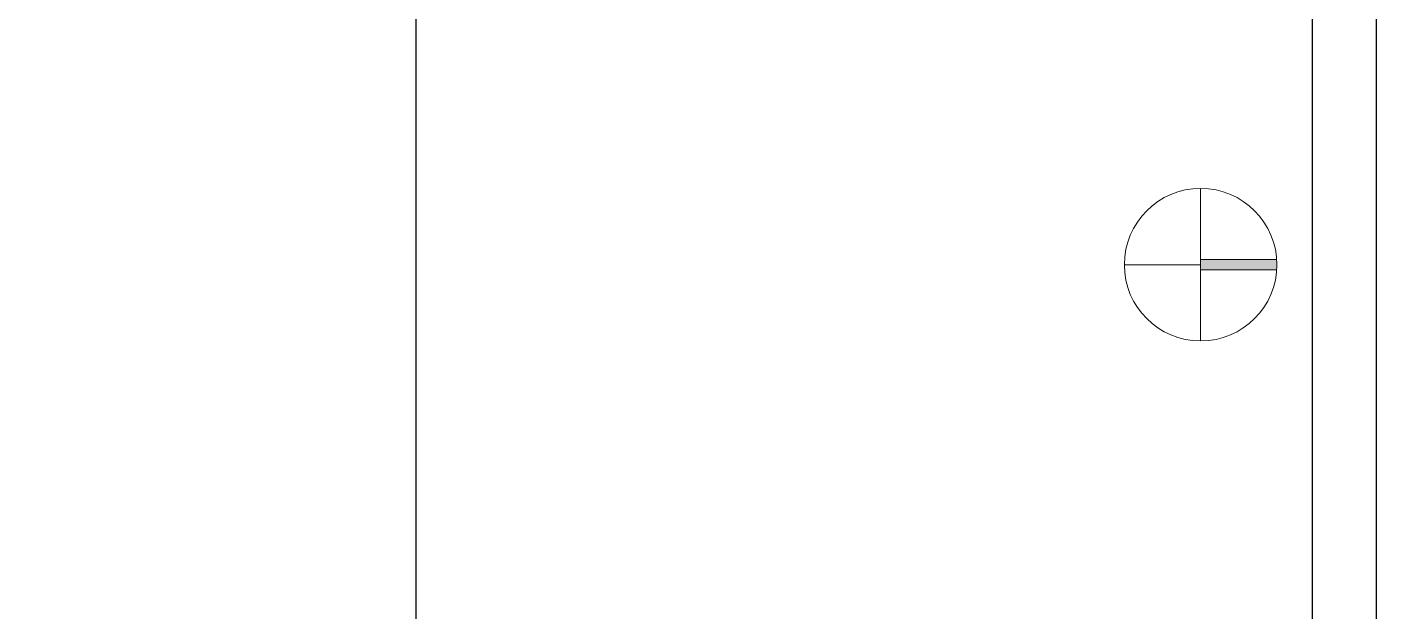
# Model space of a CAD drawing. Header units: metres. Extents: x 494 to 1845, y -666 to 1061.
# Drawn here: x 1547.57 to 1557.11, y 215.29 to 219.42 of the extents above; entities that cross this region are included whole.
import ezdxf

# ---------------------------------------------------------------- set-up
doc = ezdxf.new("R2010")
doc.units = ezdxf.units.M
doc.header["$MEASUREMENT"] = 0
doc.layers.add('.', color=7, linetype='Continuous', lineweight=5)
doc.layers.add('SHEET', color=7, linetype='Continuous')

# ---------------------------------------------------------------- blocks, each defined once
blk = doc.blocks.new('zw$184D')
at = {"linetype": 'Continuous'}
h = blk.add_hatch(color=251, dxfattribs=at)
h.dxf.hatch_style = 1
h.paths.add_polyline_path([(2.594, 2.767), (5.183, 2.767, -0.03337), (5.183, 2.421), (2.594, 2.421), (2.594, 2.594)])
at = {"color": 8, "linetype": 'Continuous'}
for p, q in [((2.594, 0), (2.594, 5.189)), ((2.594, 2.594), (0, 2.594))]:
    blk.add_line(p, q, dxfattribs=at)
at = {"color": 251, "linetype": 'Continuous'}
for p, q in [((2.594, 2.421), (2.594, 2.767)), ((2.594, 2.767), (5.183, 2.767)), ((5.183, 2.421), (2.594, 2.421))]:
    blk.add_line(p, q, dxfattribs=at)
at = {"linetype": 'Continuous'}
blk.add_circle((2.594, 2.594), 2.594, dxfattribs=at)
blk = doc.blocks.new('sadfsdf')
at = {"layer": 'SHEET'}
blk.add_line((88.1516, 52.4113), (88.1516, 0.4526), dxfattribs=at)
for points in [[(94.9406, 52.864), (94.9406, 0), (0, 0), (0, 52.864)], [(94.488, 52.4113), (94.488, 0.4526), (0.4526, 0.4526), (0.4526, 52.4113)]]:
    blk.add_lwpolyline(points, close=True, dxfattribs=at)
at = {"layer": '.', "xscale": 0.2079598449311651, "yscale": 0.2079598449311651, "zscale": 0.2079598449311651}
blk.add_blockref('zw$184D', (93.1612, 34.1842), dxfattribs=at)

msp = doc.modelspace()

# ---------------------------------------------------------------- block references
msp.add_blockref('sadfsdf', (1462.167, 183.0184))

doc.saveas('drawing.dxf')
